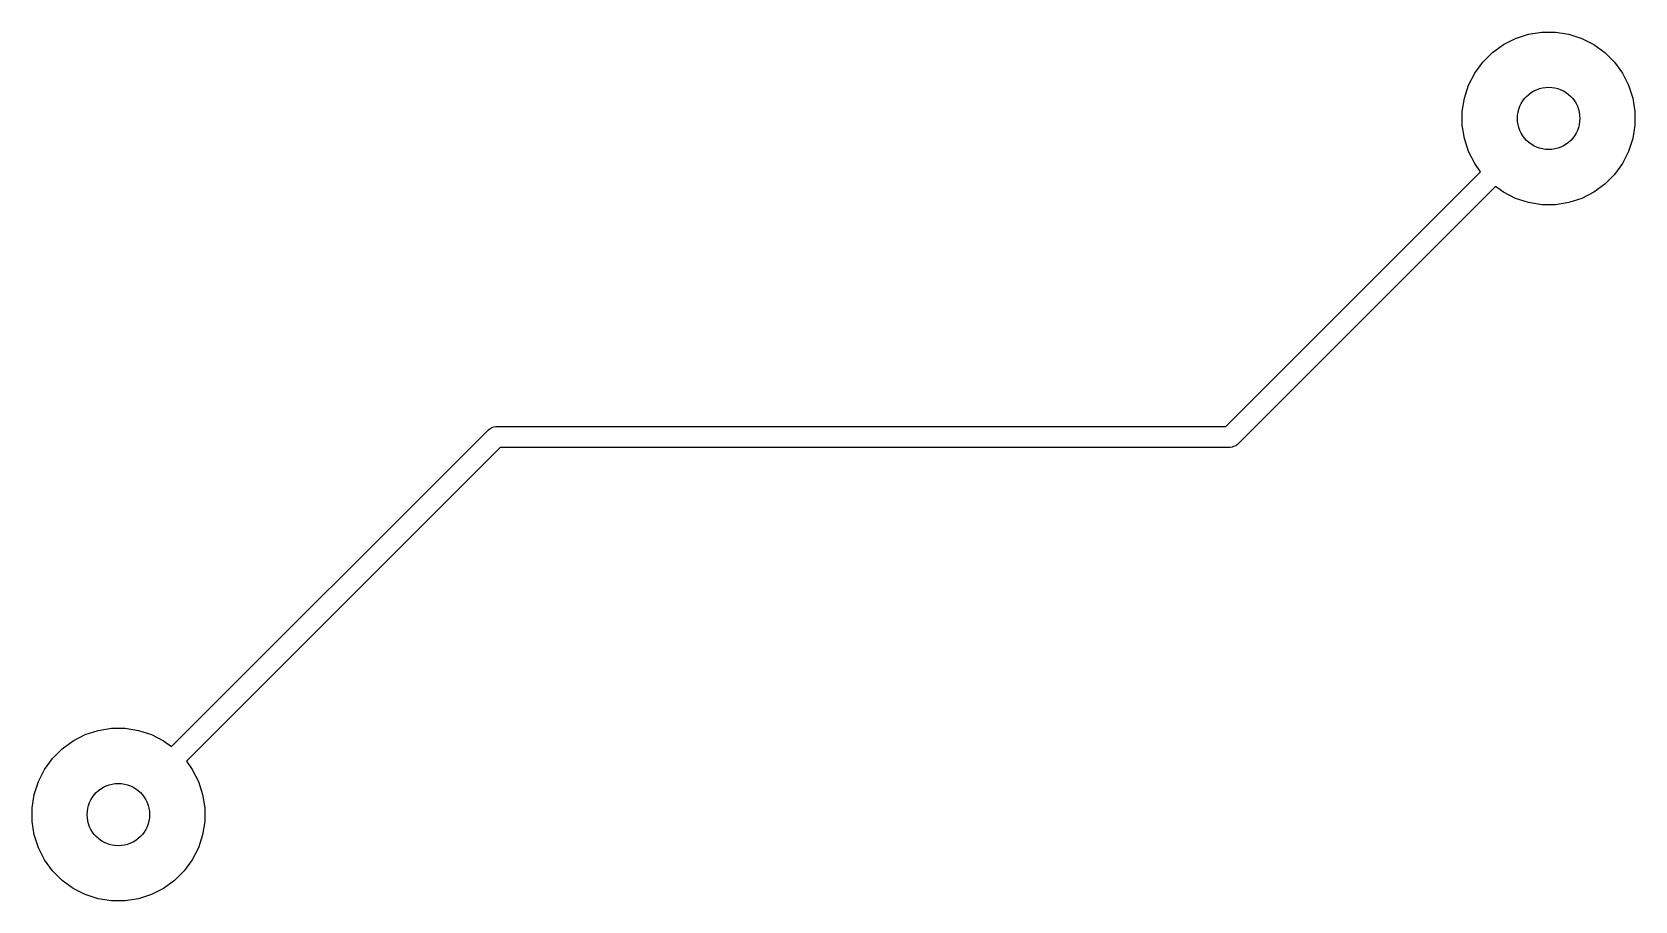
# Model space of a CAD drawing. Extents: x 195.4 to 218.5, y -99.7 to -87.2.
import ezdxf

# ---------------------------------------------------------------- set-up
doc = ezdxf.new("R2010")
doc.units = 0
doc.layers.add('BLACK', color=7, linetype='CONTINUOUS')

msp = doc.modelspace()

# ---------------------------------------------------------------- linework, layer by layer
at = {"layer": 'BLACK', "linetype": 'CONTINUOUS'}
for p, q in [((216.646877, -87.3342), (216.821646, -87.245151)), ((216.821646, -87.245151), (217.008193, -87.184538)), ((217.008193, -87.184538), (217.201926, -87.153853)), ((217.201926, -87.153853), (217.398074, -87.153853)), ((217.398074, -87.153853), (217.591807, -87.184538)), ((217.591807, -87.184538), (217.778354, -87.245151)), ((217.778354, -87.245151), (217.953123, -87.3342)), ((216.349493, -87.58819), (216.48819, -87.449493)), ((216.48819, -87.449493), (216.646877, -87.3342)), ((217.953123, -87.3342), (218.11181, -87.449493)), ((218.11181, -87.449493), (218.250507, -87.58819)), ((216.2342, -87.746877), (216.349493, -87.58819)), ((218.250507, -87.58819), (218.3658, -87.746877)), ((216.084538, -88.108193), (216.145151, -87.921646)), ((216.145151, -87.921646), (216.2342, -87.746877)), ((218.3658, -87.746877), (218.454849, -87.921646)), ((218.454849, -87.921646), (218.515462, -88.108193)), ((216.053853, -88.301926), (216.084538, -88.108193)), ((218.515462, -88.108193), (218.546147, -88.301926)), ((216.053853, -88.498074), (216.053853, -88.301926)), ((218.546147, -88.301926), (218.546147, -88.498074)), ((216.084538, -88.691807), (216.053853, -88.498074)), ((218.546147, -88.498074), (218.515462, -88.691807)), ((216.145151, -88.878354), (216.084538, -88.691807)), ((218.515462, -88.691807), (218.454849, -88.878354)), ((216.2342, -89.053123), (216.145151, -88.878354)), ((216.31859, -89.169277), (216.2342, -89.053123)), ((218.3658, -89.053123), (218.250507, -89.21181)), ((218.454849, -88.878354), (218.3658, -89.053123)), ((212.637868, -92.85), (216.31859, -89.169277)), ((218.250507, -89.21181), (218.11181, -89.350507)), ((216.530722, -89.381409), (212.806066, -93.106066)), ((216.646877, -89.4658), (216.530722, -89.381409)), ((216.821646, -89.554849), (216.646877, -89.4658)), ((217.008193, -89.615462), (216.821646, -89.554849)), ((217.778354, -89.554849), (217.591807, -89.615462)), ((217.953123, -89.4658), (217.778354, -89.554849)), ((218.11181, -89.350507), (217.953123, -89.4658)), ((217.201926, -89.646147), (217.008193, -89.615462)), ((217.398074, -89.646147), (217.201926, -89.646147)), ((217.591807, -89.615462), (217.398074, -89.646147)), ((197.419277, -97.46859), (201.993934, -92.893934)), ((201.993934, -92.893934), (202.016665, -92.875279)), ((202.016665, -92.875279), (202.048339, -92.862159)), ((202.048339, -92.862159), (202.070736, -92.852882)), ((202.070736, -92.852882), (202.1, -92.85)), ((202.1, -92.85), (212.637868, -92.85)), ((202.162132, -93.15), (197.631409, -97.680722)), ((212.7, -93.15), (202.162132, -93.15)), ((212.729264, -93.147118), (212.7, -93.15)), ((212.751661, -93.13784), (212.729264, -93.147118)), ((212.783335, -93.124721), (212.751661, -93.13784)), ((212.806066, -93.106066), (212.783335, -93.124721)), ((195.83819, -97.499493), (195.996877, -97.3842)), ((195.996877, -97.3842), (196.171646, -97.295151)), ((196.171646, -97.295151), (196.358193, -97.234538)), ((196.358193, -97.234538), (196.551926, -97.203853)), ((196.551926, -97.203853), (196.748074, -97.203853)), ((196.748074, -97.203853), (196.941807, -97.234538)), ((196.941807, -97.234538), (197.128354, -97.295151)), ((197.128354, -97.295151), (197.303123, -97.3842)), ((197.303123, -97.3842), (197.419277, -97.46859)), ((195.5842, -97.796877), (195.699493, -97.63819)), ((195.699493, -97.63819), (195.83819, -97.499493)), ((195.495151, -97.971646), (195.5842, -97.796877)), ((197.631409, -97.680722), (197.7158, -97.796877)), ((197.7158, -97.796877), (197.804849, -97.971646)), ((195.434538, -98.158193), (195.495151, -97.971646)), ((197.804849, -97.971646), (197.865462, -98.158193)), ((195.403853, -98.351926), (195.434538, -98.158193)), ((195.403853, -98.548074), (195.403853, -98.351926)), ((197.865462, -98.158193), (197.896147, -98.351926)), ((197.896147, -98.351926), (197.896147, -98.548074)), ((195.434538, -98.741807), (195.403853, -98.548074)), ((197.896147, -98.548074), (197.865462, -98.741807)), ((195.495151, -98.928354), (195.434538, -98.741807)), ((197.865462, -98.741807), (197.804849, -98.928354)), ((195.5842, -99.103123), (195.495151, -98.928354)), ((197.804849, -98.928354), (197.7158, -99.103123)), ((195.699493, -99.26181), (195.5842, -99.103123)), ((195.83819, -99.400507), (195.699493, -99.26181)), ((197.600507, -99.26181), (197.46181, -99.400507)), ((197.7158, -99.103123), (197.600507, -99.26181)), ((195.996877, -99.5158), (195.83819, -99.400507)), ((197.46181, -99.400507), (197.303123, -99.5158)), ((196.171646, -99.604849), (195.996877, -99.5158)), ((196.358193, -99.665462), (196.171646, -99.604849)), ((196.551926, -99.696147), (196.358193, -99.665462)), ((196.748074, -99.696147), (196.551926, -99.696147)), ((196.941807, -99.665462), (196.748074, -99.696147)), ((197.128354, -99.604849), (196.941807, -99.665462)), ((197.303123, -99.5158), (197.128354, -99.604849))]:
    msp.add_line(p, q, dxfattribs=at)
at = {"layer": 'BLACK'}
for centre in [(217.3, -88.4), (196.65, -98.45)]:
    msp.add_circle(centre, 0.45, dxfattribs=at)

doc.saveas('drawing.dxf')
